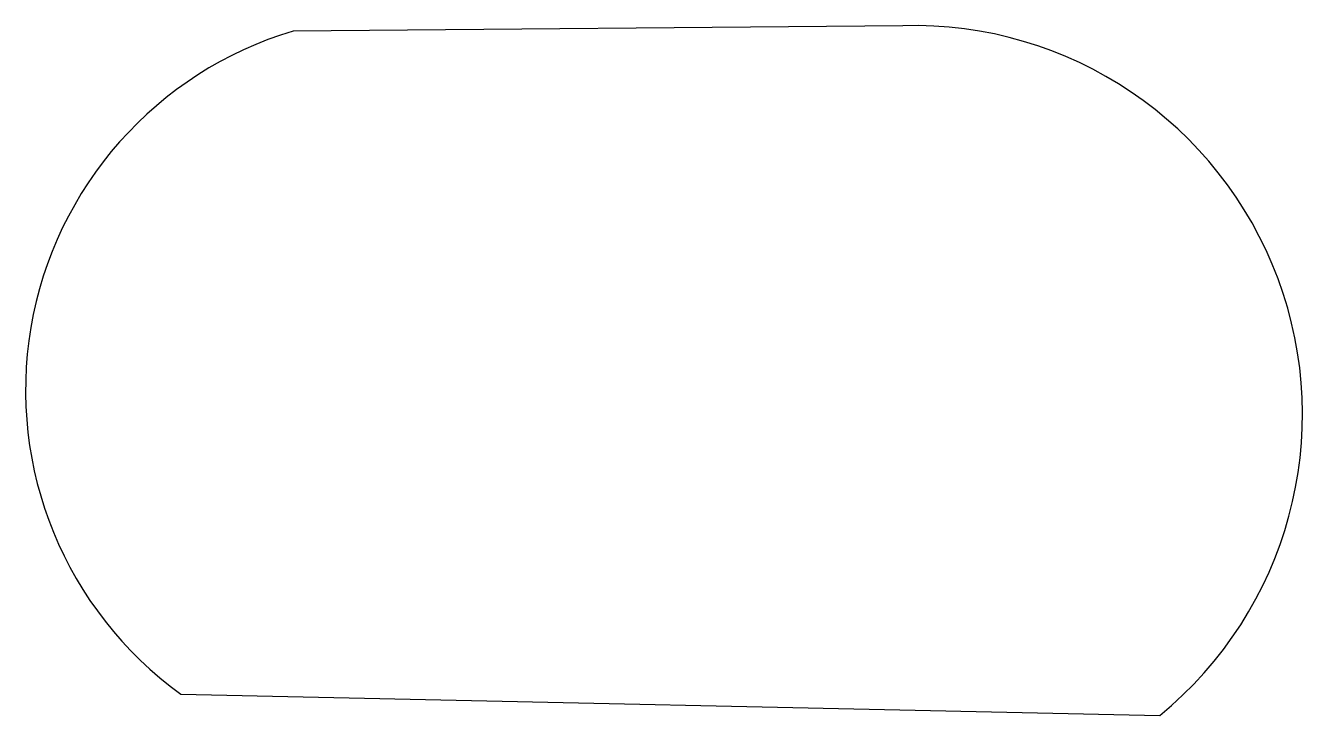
# Model space of a CAD drawing. Header units: metres. Extents: x -870 to -503, y 83 to 282.
import ezdxf

# ---------------------------------------------------------------- set-up
doc = ezdxf.new("R2010")
doc.units = ezdxf.units.M

msp = doc.modelspace()

# ---------------------------------------------------------------- linework, layer by layer
at = {"layer": 'OuterContour', "color": 3}
msp.add_lwpolyline([(-825.32, 89.64), (-544.14, 83.5, 0.715216), (-617.89, 281.63), (-793.05, 280.09, 0.621957)], format="xyb", close=True, dxfattribs=at)

doc.saveas('drawing.dxf')
